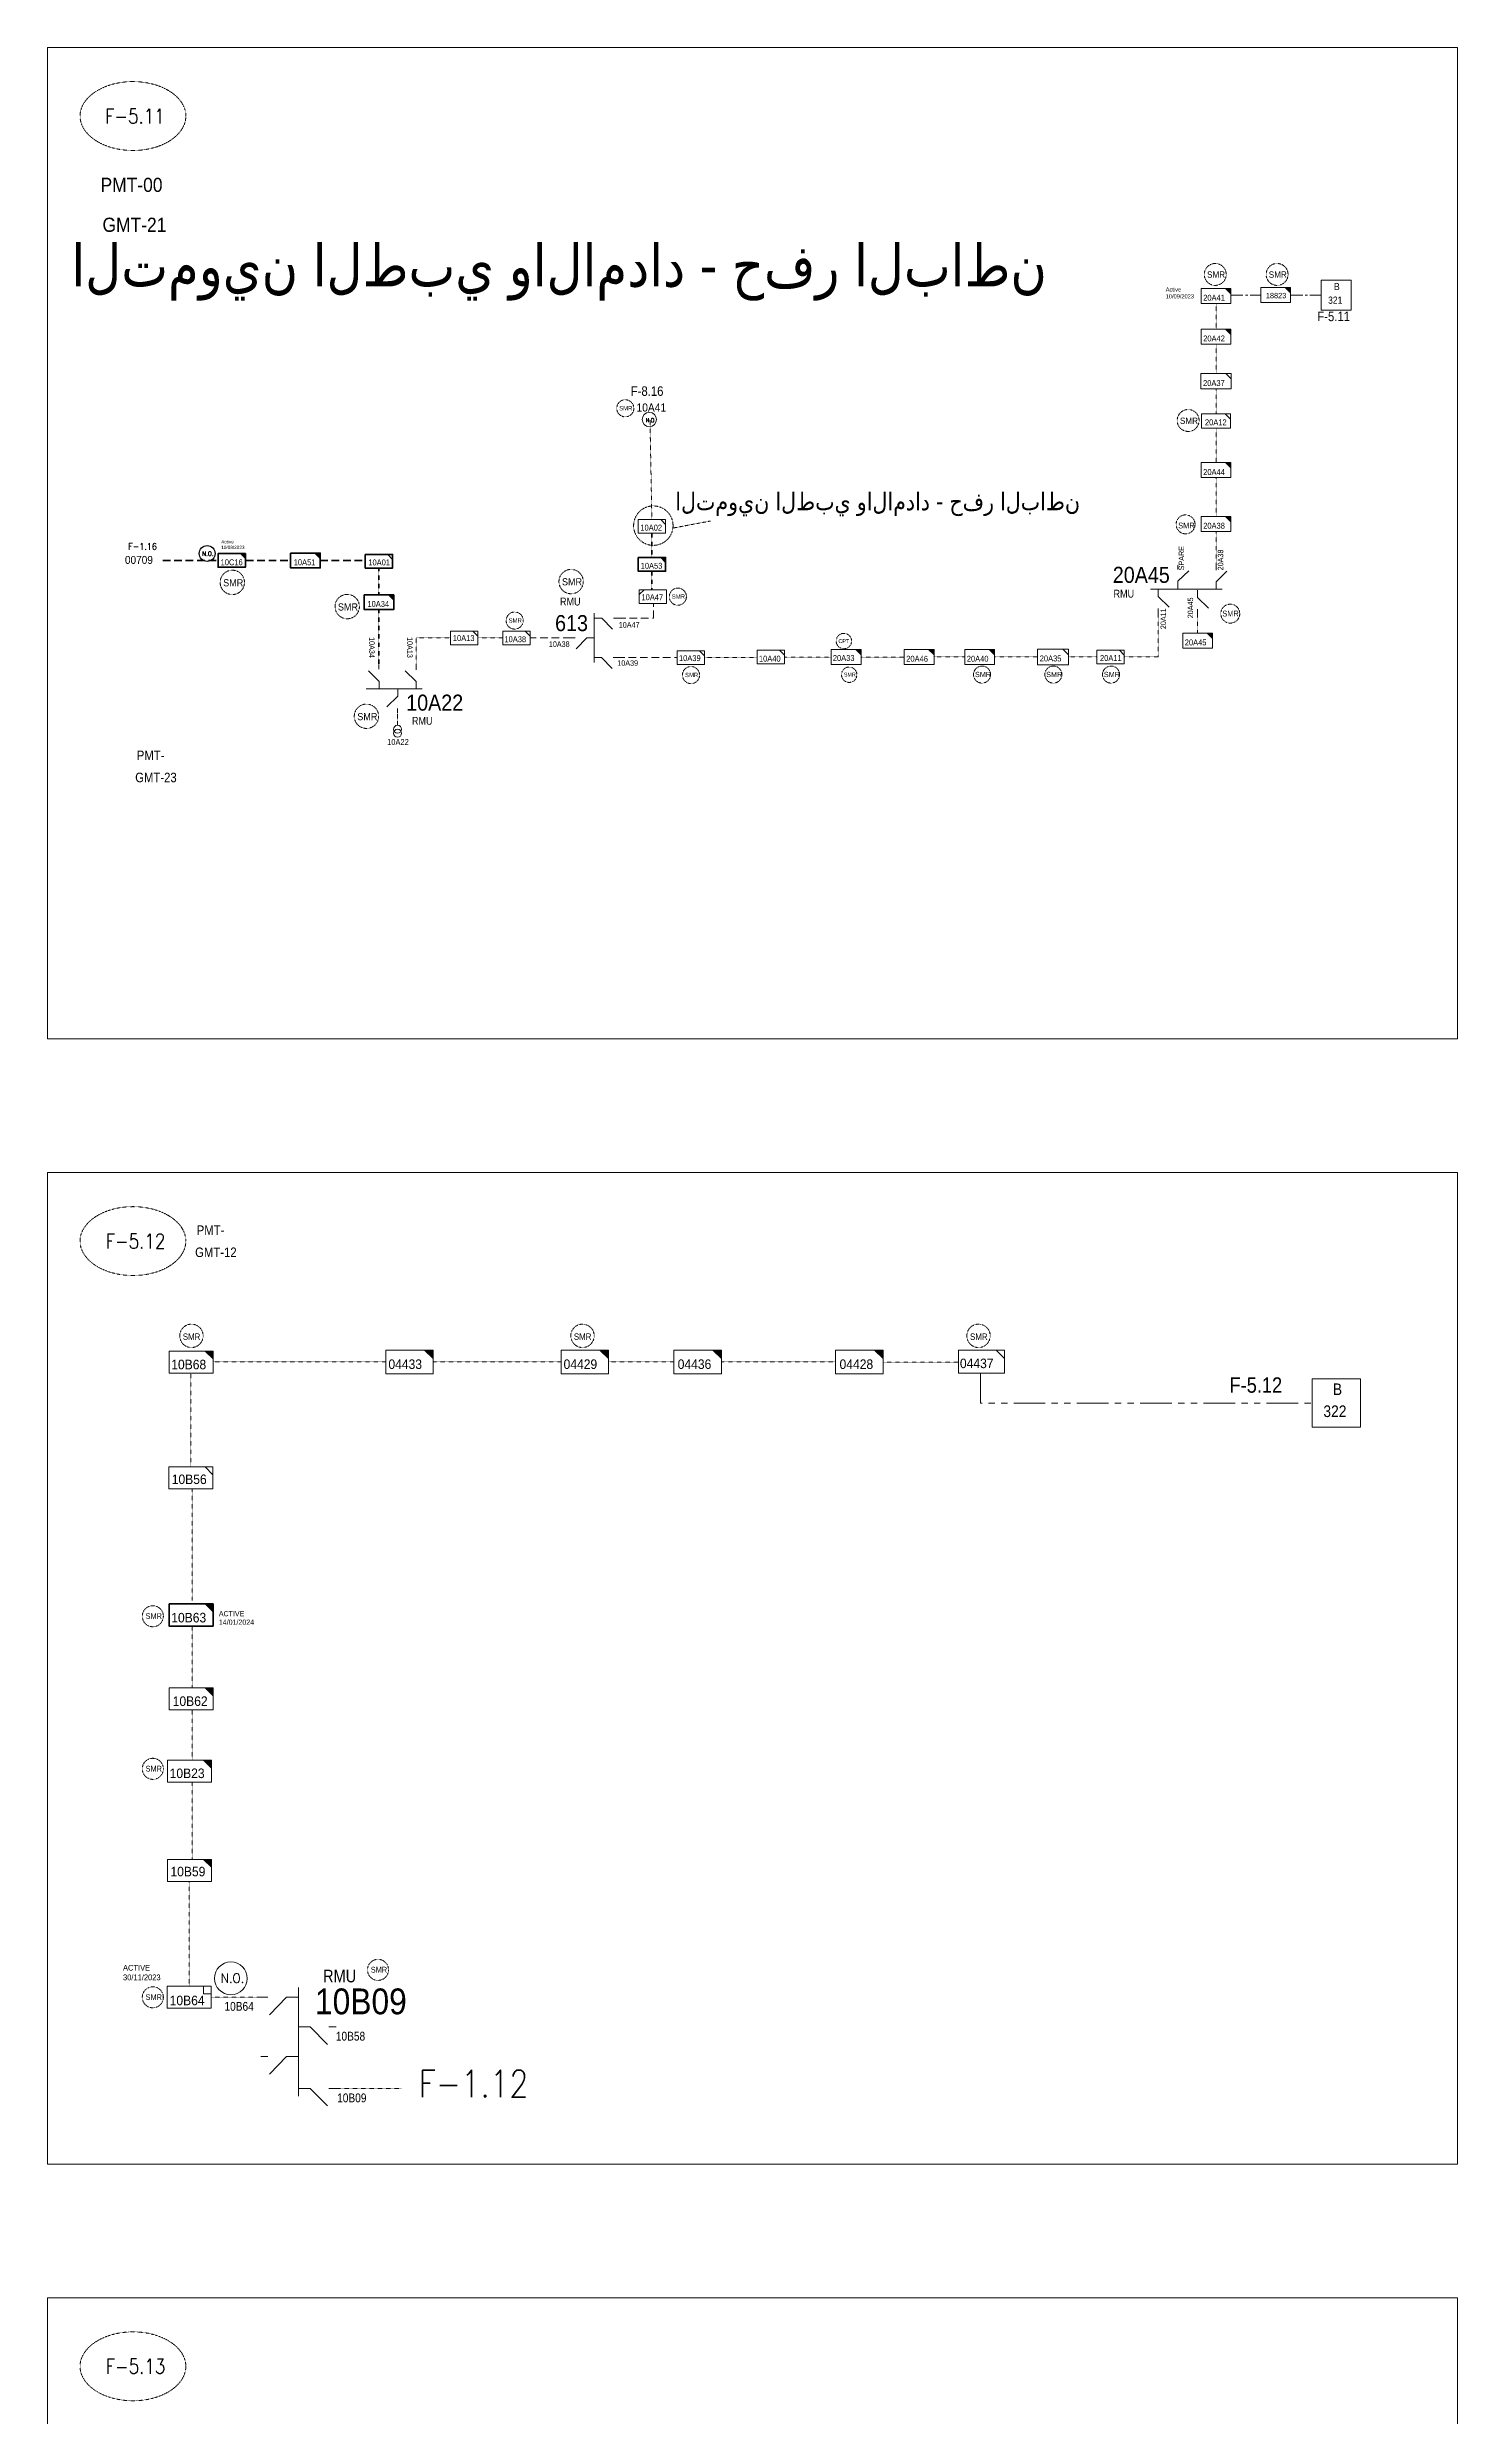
# Model space of a CAD drawing. Header units: metres. Extents: x 65984 to 144644, y -19036 to 23726.
# Drawn here: x 103022 to 103901, y 6714 to 8192 of the extents above; entities that cross this region are included whole.
import ezdxf
from ezdxf.enums import TextEntityAlignment as Align

# ---------------------------------------------------------------- set-up
doc = ezdxf.new("R2010")
doc.units = ezdxf.units.M
doc.header["$MEASUREMENT"] = 0
for name, pattern in [('( Center )', [2, 1.25, -0.25, 0.25, -0.25]), ('( Phantom )', [2.5, 1.25, -0.25, 0.25, -0.25, 0.25, -0.25]), ('DGN Style 3', [0.013877, 0, -0.013877]), ('HIDDEN2', [2381.25, 1587.5, -793.75])]:
    doc.linetypes.add(name, pattern=pattern)
doc.layers.get('0').update_dxf_attribs({"color": 95, "lineweight": 40})
for name, color, linetype, lineweight in [('d_eos', 111, 'Continuous', 40), ('d_eos no', 121, 'Continuous', 40), ('d_switch', 95, 'Continuous', 40), ('d_tf no', 6, 'Continuous', 40), ('d_tf_200', 1, 'Continuous', 40), ('d_ug cable', 95, 'Continuous', 40), ('d_ug main line', 95, 'Continuous', 40), ('FDR  1  05', 172, 'Continuous', 40), ('FDR  1  16', 234, 'Continuous', 40), ('fedr no', 95, 'Continuous', 40), ('GRID STATION 01', 7, 'Continuous', 40), ('Level 37', 7, 'Continuous', 0), ('O H MAIN FEEDER', 4, 'Continuous', 100), ('SW N O', 114, 'Continuous', 30)]:
    doc.layers.add(name, color=color, linetype=linetype, lineweight=lineweight)
doc.styles.add('NASKHF', font='naskhf.shx', dxfattribs={"height": 8})
doc.styles.add('Style-Arial', font='arial.ttf')
doc.styles.add('Style-ENGINEERING', font='ENGINEERING.shx')
doc.styles.add('Style-msdefault', font='msdefault.shx')
doc.styles.add('Style-STANDARD', font='STANDARD.shx')

# ---------------------------------------------------------------- blocks, each defined once
blk = doc.blocks.new('TF_8')
at = {"color": 0, "linetype": 'ByBlock', "lineweight": -2}
blk.add_line((6.3, 4.95), (9.9, 1.35), dxfattribs=at)
blk.add_3dface([(-10.1, 4.95), (9.9, 4.95), (9.9, -5.05), (-10.1, -5.05)], dxfattribs=at)
blk = doc.blocks.new('TFU_99')
at = {"layer": 'd_tf_200', "color": 2, "linetype": 'Continuous', "lineweight": 13}
blk.add_line((0, 10), (0, 0), dxfattribs=at)
at = {"layer": 'd_tf_200', "color": 2, "linetype": 'Continuous', "lineweight": 13, "extrusion": (0, 0, -1)}
for centre in [(0, 30), (0, 20)]:
    blk.add_circle(centre, 10, dxfattribs=at)
blk = doc.blocks.new('exist.us-1000kva')
at = {"color": 0, "linetype": 'ByBlock', "lineweight": -2, "flags": 128}
blk.add_lwpolyline([(40, 12.9), (32.8, 20), (40, 20)], close=True, dxfattribs=at)
at = {"color": 0, "linetype": 'ByBlock', "lineweight": -2, "extrusion": (0, 0, -1)}
blk.add_solid([(-40, 12.9), (-32.8, 20), (-40, 20)], dxfattribs=at)
at = {"color": 0, "linetype": 'ByBlock', "lineweight": -2, "xscale": 2, "yscale": 2}
blk.add_blockref('TF_8', (20.2, 10.1), dxfattribs=at)
blk = doc.blocks.new('TF3')
at = {"color": 0, "linetype": 'ByBlock', "lineweight": -2}
for p, q in [((11.3, 9), (18.3, 9)), ((18.3, 9), (18.3, 2))]:
    blk.add_line(p, q, dxfattribs=at)
at = {"color": 0, "linetype": 'ByBlock', "lineweight": -2, "flags": 128}
blk.add_lwpolyline([(18.3, 2), (11.3, 2), (11.3, 9)], dxfattribs=at)
at = {"color": 0, "linetype": 'ByBlock', "lineweight": -2}
blk.add_3dface([(-21.7, 9), (18.3, 9), (18.3, -11), (-21.7, -11)], dxfattribs=at)
blk = doc.blocks.new('*U892')
at = {"layer": 'SW N O', "color": 3}
blk.add_circle((0, 0), 16.8, dxfattribs=at)
at = {"layer": 'SW N O', "color": 3, "style": 'Style-STANDARD'}
blk.add_text('N.O.', height=9.6, dxfattribs=at).set_placement((1.7, -0.2), align=Align.MIDDLE_CENTER)
blk = doc.blocks.new('*U3601')
at = {"layer": 'SW N O', "color": 3, "lineweight": 13, "ltscale": 0.426762}
blk.add_circle((0, 0), 16.8, dxfattribs=at)
at = {"layer": 'SW N O', "color": 3, "lineweight": 13, "insert": (1.7, -1.8), "char_height": 9.6, "attachment_point": 5, "line_spacing_factor": 0.6, "style": 'Style-STANDARD'}
blk.add_mtext('N.O', dxfattribs=at)
blk = doc.blocks.new('*U3949')
at = {"layer": 'SW N O', "color": 3, "lineweight": 13, "ltscale": 0.426762, "extrusion": (0, 0, -1)}
blk.add_circle((0, 0), 16.8, dxfattribs=at)
at = {"layer": 'SW N O', "color": 3, "lineweight": 13, "extrusion": (0, 0, -1), "style": 'Style-STANDARD'}
blk.add_text('N.O.', height=9.6, rotation=180, dxfattribs=at).set_placement((-1.7, -0.2), align=Align.MIDDLE_CENTER)

msp = doc.modelspace()

# ---------------------------------------------------------------- linework, layer by layer
at = {"layer": 'd_eos', "color": 2, "linetype": 'Continuous', "lineweight": 13, "ltscale": 0.625574}
for p, q in [((103726.9, 7865.9), (103726.9, 7868.6)), ((103726.9, 7858.6), (103733.7, 7865.2)), ((103750.7, 7865.5), (103750.7, 7868.3)), ((103750.7, 7858.2), (103757.5, 7864.9)), ((103709.8, 7853.7), (103754.5, 7853.7)), ((103714.5, 7853.6), (103714.5, 7849)), ((103714.5, 7849), (103721.4, 7842.4)), ((103726.9, 7854), (103726.9, 7858.6)), ((103739.2, 7853), (103739.2, 7848.4)), ((103739.2, 7848.4), (103746.1, 7841.8)), ((103750.7, 7853.7), (103750.7, 7858.2)), ((103362.6, 7838.6), (103362.6, 7808)), ((103363, 7835.6), (103367.5, 7835.6)), ((103367.5, 7835.6), (103374.2, 7828.7)), ((103374.8, 7835.6), (103377.6, 7835.6)), ((103714.5, 7841.7), (103714.5, 7839)), ((103739.2, 7841.1), (103739.2, 7838.4)), ((103350.8, 7823.3), (103348, 7823.3)), ((103358.1, 7823.3), (103351.4, 7816.4)), ((103362.6, 7823.3), (103358.1, 7823.3)), ((103362.7, 7811), (103367.2, 7811)), ((103367.2, 7811), (103373.9, 7804.1)), ((103374.5, 7811), (103377.3, 7811)), ((103220.5, 7791.6), (103255.4, 7791.6)), ((103228.6, 7796.1), (103221.8, 7802.8)), ((103228.6, 7791.6), (103228.6, 7796.1)), ((103240.1, 7791.6), (103240.1, 7787)), ((103251.6, 7796.1), (103244.8, 7802.8)), ((103251.6, 7791.6), (103251.6, 7796.1)), ((103240.1, 7787), (103233.3, 7780.3)), ((103240, 7779.3), (103240, 7776.5))]:
    msp.add_line(p, q, dxfattribs=at)
at = {"layer": 'd_eos', "color": 7, "linetype": 'Continuous', "lineweight": 13, "ltscale": 0.625574}
for p, q in [((103228.4, 7803.8), (103228.4, 7806.6)), ((103251.6, 7803.4), (103251.6, 7806.2))]:
    msp.add_line(p, q, dxfattribs=at)
at = {"layer": 'd_eos', "color": 2, "linetype": 'Continuous', "lineweight": 13, "ltscale": 1.007494}
for p, q in [((103178.1, 6913.7), (103178.1, 6981.4)), ((103159, 6975.4), (103154.6, 6975.4)), ((103170.8, 6975.4), (103160, 6964.3)), ((103178.1, 6975.4), (103170.8, 6975.4)), ((103178.1, 6956.9), (103185.4, 6956.9)), ((103185.4, 6956.9), (103196.2, 6945.8)), ((103197.2, 6956.9), (103201.6, 6956.9)), ((103159, 6938.3), (103154.6, 6938.3)), ((103170.8, 6938.3), (103160, 6927.3)), ((103178.1, 6938.3), (103170.8, 6938.3)), ((103178.1, 6918.5), (103185.4, 6918.5)), ((103185.4, 6918.5), (103196.2, 6907.5)), ((103197.2, 6918.5), (103201.6, 6918.5))]:
    msp.add_line(p, q, dxfattribs=at)
at = {"layer": 'd_ug cable', "color": 241, "linetype": 'DGN Style 3', "lineweight": 13}
for p, q in [((103750.7, 8031.9), (103750.7, 8015.8)), ((103750.7, 8006.5), (103750.7, 7988.2)), ((103750.7, 7963.1), (103750.7, 7978.7)), ((103750.7, 7932.6), (103750.7, 7954)), ((103750.7, 7899), (103750.7, 7923.3)), ((103750.7, 7868.3), (103750.7, 7889.7)), ((103290.1, 7823.3), (103305.6, 7823.3)), ((103481.5, 7811.3), (103510.6, 7811.3)), ((103529.3, 7811.3), (103556.1, 7811.3)), ((103658.6, 7811.4), (103676.4, 7811.4))]:
    msp.add_line(p, q, dxfattribs=at)
at = {"layer": 'd_ug cable', "color": 6, "linetype": 'DGN Style 3', "lineweight": 13}
msp.add_line((103411.9, 7891.8), (103435.3, 7896.2), dxfattribs=at)
at = {"layer": 'd_ug cable', "color": 241, "linetype": 'DGN Style 3', "lineweight": 100}
msp.add_line((103228.4, 7850.2), (103228.4, 7866.8), dxfattribs=at)
at = {"layer": 'd_ug cable', "color": 241, "linetype": 'HIDDEN2', "lineweight": 13, "ltscale": 0.003}
msp.add_line((103377, 7811), (103414.4, 7811), dxfattribs=at)
at = {"layer": 'd_ug cable', "color": 2, "linetype": 'DGN Style 3', "lineweight": 13}
msp.add_line((103240, 7771.1), (103240, 7776.5), dxfattribs=at)
at = {"layer": 'd_ug cable', "color": 112, "linetype": 'DGN Style 3', "lineweight": 13}
for p, q in [((103124.9, 7371.6), (103232.6, 7371.6)), ((103262.3, 7371.6), (103342, 7371.6))]:
    msp.add_line(p, q, dxfattribs=at)
at = {"layer": 'd_ug cable', "color": 241, "linetype": 'DGN Style 3', "lineweight": 13, "flags": 128}
for points in [[(103398.7, 7897.1), (103397.5, 7959.5)], [(103714.5, 7839), (103714.5, 7811.4), (103693.5, 7811.4)], [(103739.2, 7838.4), (103739.2, 7826.3)], [(103251.6, 7806.1), (103251.6, 7823.3), (103273, 7823.3)], [(103464.4, 7811), (103431.6, 7811)], [(103593.9, 7811.4), (103574.4, 7811.4)], [(103612.5, 7811.4), (103639.7, 7811.4)]]:
    msp.add_lwpolyline(points, dxfattribs=at)
at = {"layer": 'd_ug cable', "color": 241, "linetype": 'DGN Style 3', "lineweight": 100, "flags": 128}
for points in [[(103398.7, 7873.4), (103398.7, 7888.6)], [(103398.7, 7853.3), (103398.7, 7864.9)], [(103228.4, 7840.9), (103228.4, 7806.6)]]:
    msp.add_lwpolyline(points, dxfattribs=at)
at = {"layer": 'd_ug cable', "color": 241, "linetype": 'HIDDEN2', "lineweight": 158, "ltscale": 0.003}
for points in [[(103093.5, 7871.6), (103128, 7871.6)], [(103145.3, 7871.6), (103173.3, 7871.6)], [(103191.7, 7871.6), (103218.3, 7871.6)]]:
    msp.add_lwpolyline(points, dxfattribs=at)
at = {"layer": 'd_ug cable', "color": 241, "linetype": 'HIDDEN2', "lineweight": 13, "ltscale": 0.003}
for points in [[(103377.6, 7835.6), (103399.8, 7835.6), (103399.8, 7844.8)], [(103348, 7823.3), (103322.7, 7823.3)]]:
    msp.add_lwpolyline(points, dxfattribs=at)
at = {"layer": 'd_ug cable', "color": 112, "linetype": 'DGN Style 3', "lineweight": 13, "flags": 128}
for points in [[(103111.1, 7364.7), (103111.1, 7306.2)], [(103371.6, 7371.6), (103412.4, 7371.6)], [(103442, 7371.6), (103513.3, 7371.6)], [(103543, 7371.4), (103590, 7371.4)], [(103111.9, 7222.9), (103111.9, 7292.5)], [(103111.9, 7168.2), (103111.9, 7206.9)], [(103111.9, 7123), (103111.9, 7154.6)], [(103111.9, 7061.3), (103111.9, 7109.4)], [(103110, 6982.2), (103110, 7047.6)], [(103154.6, 6975.4), (103123.8, 6975.4)]]:
    msp.add_lwpolyline(points, dxfattribs=at)
at = {"layer": 'd_ug cable', "color": 17, "linetype": 'DGN Style 3', "lineweight": 13, "flags": 128}
msp.add_lwpolyline([(103201.6, 6918.5), (103242.5, 6918.5)], dxfattribs=at)
at = {"layer": 'd_ug cable', "color": 2, "linetype": 'DGN Style 3', "lineweight": 13}
for centre, radius in [((103750.2, 8050), 6.84), ((103788.8, 8050), 6.84), ((103382.1, 7966.5), 5.34), ((103733.3, 7958.9), 6.84), ((103731.7, 7894.1), 5.91), ((103136.9, 7857.9), 7.6), ((103348.3, 7858.4), 7.6), ((103208.6, 7842.8), 7.6), ((103414.9, 7849), 5.34), ((103313.1, 7834.1), 5.34), ((103759.6, 7838.4), 5.91), ((103518.5, 7821.3), 4.8), ((103423.1, 7800.1), 5.34), ((103521.8, 7800.3), 4.8), ((103604.7, 7800.4), 5.32), ((103649.2, 7800.4), 5.32), ((103685.2, 7800.4), 5.32), ((103220.6, 7774.4), 7.6)]:
    msp.add_circle(centre, radius, dxfattribs=at)
at = {"layer": 'd_ug cable', "color": 6, "linetype": 'DGN Style 3', "lineweight": 13}
msp.add_circle((103399.6, 7893.3), 12.3, dxfattribs=at)
at = {"layer": 'd_ug cable', "color": 1, "linetype": 'DGN Style 3', "lineweight": 13}
for centre, radius in [((103111.4, 7387.9), 7.3), ((103355.4, 7387.9), 7.3), ((103602.5, 7387.9), 7.3), ((103087.3, 7213), 6.57), ((103087.3, 7117.8), 6.57), ((103227.8, 6992.4), 6.57), ((103087.3, 6975.3), 6.57)]:
    msp.add_circle(centre, radius, dxfattribs=at)
at = {"layer": 'd_ug main line', "color": 112, "linetype": '( Phantom )', "lineweight": 13, "ltscale": 15.782998, "flags": 128}
msp.add_lwpolyline([(103603.8, 7364.8), (103603.8, 7346), (103810.7, 7346)], dxfattribs=at)
at = {"layer": 'FDR  1  16', "color": 241, "linetype": '( Center )', "lineweight": 13, "ltscale": 6}
for p, q in [((103760, 8037.1), (103778.7, 8037.1)), ((103797.3, 8037.1), (103816.3, 8037.1))]:
    msp.add_line(p, q, dxfattribs=at)
at = {"layer": 'fedr no', "color": 82, "linetype": 'DGN Style 3', "lineweight": 13, "true_color": 0x1dc70e}
for centre in [(103074.9, 8148.8), (103074.9, 7447), (103074.9, 6745.1)]:
    msp.add_ellipse(centre, major_axis=(33, 0), ratio=0.651175, dxfattribs=at)
at = {"layer": 'GRID STATION 01', "color": 241, "lineweight": 13, "ltscale": 0.379284, "flags": 128}
msp.add_lwpolyline([(103835, 8027.7), (103835, 8046.5), (103816.3, 8046.5), (103816.3, 8027.7)], close=True, dxfattribs=at)
at = {"layer": 'GRID STATION 01', "color": 112, "lineweight": 13, "ltscale": 0.379284, "flags": 128}
msp.add_lwpolyline([(103840.9, 7330.9), (103840.9, 7361.1), (103810.7, 7361.1), (103810.7, 7330.9)], close=True, dxfattribs=at)
at = {"layer": 'O H MAIN FEEDER', "color": 140, "linetype": 'Continuous', "lineweight": 13, "flags": 128}
for points in [[(103021.5, 8191.6), (103901.4, 8191.6), (103901.4, 7573.1), (103021.5, 7573.1)], [(103021.5, 7489.8), (103901.4, 7489.8), (103901.4, 6871.3), (103021.5, 6871.3)], [(103021.5, 6787.9), (103901.4, 6787.9), (103901.4, 6169.4), (103021.5, 6169.4)]]:
    msp.add_lwpolyline(points, close=True, dxfattribs=at)

# ---------------------------------------------------------------- block references
at = {"layer": 'd_tf no', "color": 121, "linetype": 'Continuous', "lineweight": 40, "xscale": 0.6873048980730748, "yscale": 0.6873048980730748, "zscale": 0.6873048980730748, "rotation": 359.9999999999999}
msp.add_blockref('exist.us-1000kva', (103097.4, 7206.9), dxfattribs=at)
at = {"layer": 'd_tf_200', "color": 2, "linetype": 'Continuous', "lineweight": 13, "extrusion": (0, 0, -1), "xscale": 0.25, "yscale": 0.25, "zscale": 0.25, "rotation": 180}
msp.add_blockref('TFU_99', (-103240, 7771.3), dxfattribs=at)
at = {"layer": 'FDR  1  05', "color": 2, "linetype": 'Continuous', "lineweight": 13}
for name, p, xscale, yscale, zscale, rotation in [('exist.us-1000kva', (103741.4, 8031.9), 0.4656614808427965, 0.4656614808427965, 0.4267622666565712, 359.9999999999999), ('exist.us-1000kva', (103778.7, 8032.5), 0.4629014919306804, 0.4629014919306804, 0.3840860399909141, 359.9999999999999), ('TF_8', (103750.8, 7958.6), 0.9038214102303195, 0.9038214102303195, 0.4267622666565712, 359.9999999999999), ('exist.us-1000kva', (103741.4, 7889.7), 0.4656614808427965, 0.4656614808427965, 0.4267622666565712, 359.9999999999999), ('TF_8', (103399.2, 7849.1), 0.8535245333131425, -0.8535245333131425, 0.4267622666565712, 179.9999999999999), ('TF_8', (103314.3, 7823.3), 0.8535245333131425, 0.8535245333131425, 0.4267622666565712, 359.9999999999999), ('exist.us-1000kva', (103729.9, 7816.9), 0.4656614808427965, 0.4656614808427965, 0.4267622666565712, 359.9999999999999), ('TF_8', (103423.1, 7811), 0.8535245333131425, 0.8535245333131425, 0.4267622666565712, 359.9999999999999), ('exist.us-1000kva', (103510.6, 7806.7), 0.4656614808427965, 0.4656614808427965, 0.4267622666565712, 359.9999999999999), ('exist.us-1000kva', (103593.9, 7806.7), 0.4656614808427965, 0.4656614808427965, 0.4267622666565712, 359.9999999999999), ('TF_8', (103649.1, 7811.4), 0.9602043413536009, 0.9602043413536009, 0.4267622666565712, 359.9999999999999), ('TF_8', (103685, 7811.4), 0.8535245333131425, 0.8535245333131425, 0.4267622666565712, 359.9999999999999), ('exist.us-1000kva', (103097.4, 7364.7), 0.6873048980730748, 0.6873048980730748, 0.6873048980730748, 359.9999999999999), ('exist.us-1000kva', (103342, 7364.2), 0.7414248859573035, 0.7414248859573035, 0.6873048980730748, 359.9999999999999), ('TF_8', (103604.5, 7371.8), 1.431891122650276, 1.431891122650276, 0.6873048980730748, 359.9999999999999), ('exist.us-1000kva', (103096.4, 7109.4), 0.6873048980730748, 0.6873048980730748, 0.6873048980730748, 359.9999999999999), ('TF3', (103111.1, 6976.1), 0.6871289480191677, 0.6871289480191677, 0.2094905329326729, 359.9999999999999)]:
    msp.add_blockref(name, p, dxfattribs=dict(at, xscale=xscale, yscale=yscale, zscale=zscale, rotation=rotation))
at = {"layer": 'FDR  1  05', "color": 241, "linetype": 'Continuous', "lineweight": 13, "zscale": 0.4267622666565712, "rotation": 359.9999999999999}
for name, p, xscale, yscale in [('exist.us-1000kva', (103741.4, 8006.5), 0.4656614808427965, 0.4656614808427965), ('TF_8', (103750.8, 7983.5), 0.944981180997207, 0.944981180997207), ('exist.us-1000kva', (103741.4, 7923.3), 0.4656614808427965, 0.4656614808427965), ('TF_8', (103398.8, 7892.9), 0.8535245333131425, 0.8535245333131425), ('TF_8', (103281.6, 7823.3), 0.8535245333131425, 0.8535245333131425), ('TF_8', (103473, 7811.4), 0.8535245333131425, 0.8535245333131425), ('exist.us-1000kva', (103556.1, 7806.7), 0.4656614808427965, 0.4656614808427965)]:
    msp.add_blockref(name, p, dxfattribs=dict(at, xscale=xscale, yscale=yscale))
at = {"layer": 'FDR  1  05', "color": 2, "linetype": 'Continuous', "lineweight": 40, "zscale": 0.4267622666565712, "rotation": 359.9999999999999}
for p, xscale, yscale in [((103128, 7867.3), 0.4267622666565712, 0.4267622666565712), ((103219.2, 7840.9), 0.461688834489148, 0.461688834489148)]:
    msp.add_blockref('exist.us-1000kva', p, dxfattribs=dict(at, xscale=xscale, yscale=yscale))
at = {"layer": 'FDR  1  05', "color": 241, "linetype": 'Continuous', "lineweight": 40, "zscale": 0.4267622666565712, "rotation": 359.9999999999999}
for name, p, xscale, yscale in [('exist.us-1000kva', (103173.3, 7866.9), 0.461688834489148, 0.461688834489148), ('TF_8', (103228.5, 7871.1), 0.8535245333131425, 0.8535245333131425), ('exist.us-1000kva', (103390.2, 7864.9), 0.4267622666565712, 0.4267622666565712)]:
    msp.add_blockref(name, p, dxfattribs=dict(at, xscale=xscale, yscale=yscale))
at = {"layer": 'FDR  1  05', "color": 112, "linetype": 'Continuous', "lineweight": 13, "zscale": 0.6873048980730748, "rotation": 359.9999999999999}
for name, p, xscale, yscale in [('exist.us-1000kva', (103232.6, 7364.2), 0.7414248859573035, 0.7414248859573035), ('exist.us-1000kva', (103412.4, 7364.2), 0.7414248859573035, 0.7414248859573035), ('exist.us-1000kva', (103513.3, 7364.2), 0.7414248859573035, 0.7414248859573035), ('TF_8', (103111.2, 7299.4), 1.37460979614615, 1.37460979614615), ('exist.us-1000kva', (103097.4, 7154.6), 0.6873048980730748, 0.6873048980730748), ('exist.us-1000kva', (103096.4, 7047.6), 0.6873048980730748, 0.6873048980730748)]:
    msp.add_blockref(name, p, dxfattribs=dict(at, xscale=xscale, yscale=yscale))
at = {"layer": 'SW N O', "color": 3, "lineweight": 13, "xscale": 0.265562517187993, "yscale": 0.265562517187993, "zscale": 0.265562517187993}
msp.add_blockref('*U3601', (103397.1, 7959.5), dxfattribs=at)
at = {"layer": 'SW N O', "color": 3, "xscale": 0.2950694635422144, "yscale": 0.2950694635422144, "zscale": 0.2950694635422144}
msp.add_blockref('*U892', (103121.2, 7875.9), dxfattribs=at)
at = {"layer": 'SW N O', "color": 3, "lineweight": 13, "extrusion": (0, 0, -1), "xscale": 0.6082742661967203, "yscale": 0.6082742661967203, "zscale": 0.6082742661967203, "rotation": 179.9999999999999}
msp.add_blockref('*U3949', (-103136, 6987.1), dxfattribs=at)

# ---------------------------------------------------------------- texts
at = {"layer": 'd_eos no', "color": 7, "linetype": 'Continuous', "lineweight": 13, "style": 'Style-Arial', "width": 0.88}
for s, p in [('PMT-00', (103054.7, 8110.3)), ('GMT-21', (103055.9, 8085.4))]:
    msp.add_text(s, height=8.84, dxfattribs=at).set_placement(p, align=Align.TOP_LEFT)
at = {"layer": 'd_eos no', "color": 2, "linetype": 'Continuous', "lineweight": 13, "style": 'Style-Arial', "width": 0.88}
for s, height, p in [('التموين الطبي والامداد - حفر الباطن', 26.71, (103036.5, 8069.2)), ('التموين الطبي والامداد - حفر الباطن', 11.083, (103413.3, 7914)), ('20A45', 10, (103686.3, 7867.6)), ('613', 10, (103338.3, 7837.5)), ('10A22', 10, (103245.4, 7787.9)), ('10B09', 16.11, (103188.5, 6980.8))]:
    msp.add_text(s, height=height, dxfattribs=at).set_placement(p, align=Align.TOP_LEFT)
at = {"layer": 'd_switch', "color": 36, "linetype": 'Continuous', "lineweight": 13, "style": 'Style-ENGINEERING', "width": 0.857143}
for s, p in [('SPARE', (103730.8, 7865.4)), ('20A38', (103755.2, 7865.4))]:
    msp.add_text(s, height=3.43, rotation=90.0004, dxfattribs=at).set_placement(p)
for s, rotation, p in [('20A45', 90, (103736.4, 7848.5)), ('20A11', 89.9996, (103719.5, 7841.7))]:
    msp.add_text(s, height=3.43, rotation=rotation, dxfattribs=at).set_placement(p, align=Align.RIGHT)
at = {"layer": 'd_switch', "color": 241, "linetype": 'Continuous', "lineweight": 13, "style": 'Style-ENGINEERING', "width": 0.857143}
msp.add_text('10A47', height=3.43, rotation=359.9996, dxfattribs=at).set_placement((103391, 7833.1), align=Align.TOP_RIGHT)
at = {"layer": 'd_switch', "color": 112, "linetype": 'Continuous', "lineweight": 13, "style": 'Style-ENGINEERING', "width": 0.857143}
for s, p in [('10A34', (103225.7, 7823.8)), ('10A13', (103249.4, 7823.8))]:
    msp.add_text(s, height=3.43, rotation=270, dxfattribs=at).set_placement(p, align=Align.TOP_LEFT)
at = {"layer": 'd_switch', "color": 241, "linetype": 'Continuous', "lineweight": 13, "style": 'Style-ENGINEERING', "width": 0.857143}
for s, p in [('10A38', (103334.4, 7821.1)), ('10A39', (103377.1, 7809.3))]:
    msp.add_text(s, height=3.43, rotation=0.0004, dxfattribs=at).set_placement(p, align=Align.TOP_LEFT)
at = {"layer": 'd_switch', "color": 112, "linetype": 'Continuous', "lineweight": 13, "style": 'Style-ENGINEERING', "width": 0.857143}
msp.add_text('10B64', height=5.52, dxfattribs=at).set_placement((103132, 6972.4), align=Align.TOP_LEFT)
at = {"layer": 'd_switch', "color": 17, "linetype": 'Continuous', "lineweight": 13, "style": 'Style-ENGINEERING', "width": 0.857143}
msp.add_text('10B58', height=5.52, dxfattribs=at).set_placement((103201.5, 6953.8), align=Align.TOP_LEFT)
at = {"layer": 'd_switch', "color": 2, "linetype": 'Continuous', "lineweight": 13, "style": 'Style-ENGINEERING', "width": 0.857143}
msp.add_text('10B09', height=5.52, dxfattribs=at).set_placement((103202.3, 6915.3), align=Align.TOP_LEFT)
at = {"layer": 'd_tf no', "color": 1, "linetype": 'Continuous', "lineweight": 13, "style": 'Style-msdefault', "width": 0.947368}
for height, p in [(4, (103745.1, 8051.9)), (4, (103783.6, 8051.9)), (4, (103728.2, 7960.7)), (4.45, (103131.2, 7859.9)), (4.45, (103342.6, 7860.5)), (4.45, (103202.8, 7844.8)), (4.45, (103214.9, 7776.4))]:
    msp.add_text('SMR', height=height, dxfattribs=at).set_placement(p, align=Align.TOP_LEFT)
at = {"layer": 'd_tf no', "color": 2, "linetype": 'Continuous', "lineweight": 13, "style": 'Style-msdefault', "width": 0.945946}
for s, height, p in [('20A41', 3.7, (103742.7, 8037.3)), ('18823', 3.33, (103781.8, 8038.5)), ('10A41', 5.05, (103389.1, 7969.5)), ('20A12', 3.7, (103743.8, 7959.6)), ('20A38', 3.7, (103742.7, 7895.1)), ('10A47', 3.7, (103392.2, 7850.5)), ('10A38', 3.7, (103306.7, 7824.3)), ('20A45', 3.7, (103731.2, 7822.3)), ('10A39', 3.7, (103415.6, 7812.5)), ('20A33', 3.7, (103511.6, 7812.6)), ('20A40', 3.7, (103595.2, 7812.1)), ('20A35', 3.7, (103640.7, 7812.3)), ('20A11', 3.7, (103678.3, 7812.6)), ('10B68', 5.96, (103098.8, 7373)), ('04429', 5.96, (103343.6, 7373.2)), ('04437', 5.96, (103590.9, 7373.7)), ('10B23', 5.96, (103097.8, 7118))]:
    msp.add_text(s, height=height, dxfattribs=at).set_placement(p, align=Align.TOP_LEFT)
at = {"layer": 'd_tf no', "color": 241, "linetype": 'Continuous', "lineweight": 13, "style": 'Style-msdefault', "width": 0.945946}
for s, p in [('20A42', (103742.7, 8011.9)), ('20A37', (103742.6, 7984.1)), ('20A44', (103742.7, 7928.6)), ('10A02', (103391.5, 7893.9)), ('10A13', (103274.5, 7825)), ('10A40', (103465.5, 7812.2)), ('20A46', (103557.4, 7812.1))]:
    msp.add_text(s, height=3.7, dxfattribs=at).set_placement(p, align=Align.TOP_LEFT)
at = {"layer": 'd_tf no', "color": 1, "linetype": 'Continuous', "lineweight": 40, "style": 'Style-msdefault', "width": 0.945946}
for s, height, p in [('SMR', 2.7, (103378.3, 7967.9)), ('SMR', 3.66, (103727.1, 7895.2)), ('SMR', 2.7, (103411.1, 7850.4)), ('SMR', 2.7, (103309.3, 7835.5)), ('SMR', 3.66, (103754.6, 7840.3)), ('CPT', 2.43, (103515.1, 7822.5)), ('SMR', 2.7, (103419.4, 7801.5)), ('SMR', 2.43, (103518.5, 7801.6)), ('SMR', 3.29, (103600.3, 7802.1)), ('SMR', 3.29, (103644.7, 7802.1)), ('SMR', 3.29, (103680.7, 7802.1))]:
    msp.add_text(s, height=height, dxfattribs=at).set_placement(p, align=Align.TOP_LEFT)
at = {"layer": 'd_tf no', "color": 131, "linetype": 'Continuous', "lineweight": 40, "style": 'Style-msdefault', "width": 0.945946}
msp.add_text('00709', height=4.96, dxfattribs=at).set_placement((103069.9, 7874.4), align=Align.TOP_LEFT)
at = {"layer": 'd_tf no', "color": 2, "linetype": 'Continuous', "lineweight": 40, "style": 'Style-msdefault', "width": 0.945946}
for s, p in [('10C16', (103129.6, 7872.3)), ('10A34', (103221.2, 7846.3))]:
    msp.add_text(s, height=3.7, dxfattribs=at).set_placement(p, align=Align.TOP_LEFT)
at = {"layer": 'd_tf no', "color": 241, "linetype": 'Continuous', "lineweight": 40, "style": 'Style-msdefault', "width": 0.945946}
for s, p in [('10A51', (103175.2, 7872.3)), ('10A53', (103391.7, 7870.1))]:
    msp.add_text(s, height=3.7, dxfattribs=at).set_placement(p, align=Align.TOP_LEFT)
msp.add_text('10A01', height=3.7, dxfattribs=at).set_placement((103235.3, 7872.2), align=Align.TOP_RIGHT)
at = {"layer": 'd_tf no', "color": 2, "linetype": 'Continuous', "lineweight": 13, "style": 'Style-msdefault', "width": 0.945946}
msp.add_text('10A22', height=3.7, dxfattribs=at).set_placement((103233.5, 7756.5))
at = {"layer": 'd_tf no', "color": 112, "linetype": 'Continuous', "lineweight": 13, "style": 'Style-msdefault', "width": 0.945946}
for s, p in [('04433', (103234.3, 7373.2)), ('04436', (103414.8, 7373.2)), ('04428', (103515.8, 7373.2)), ('10B56', (103099.1, 7301.4)), ('10B62', (103099.7, 7163)), ('10B59', (103098.3, 7056.7))]:
    msp.add_text(s, height=5.96, dxfattribs=at).set_placement(p, align=Align.TOP_LEFT)
at = {"layer": 'd_tf no', "color": 121, "linetype": 'Continuous', "lineweight": 40, "style": 'Style-msdefault', "width": 0.945946}
msp.add_text('10B63', height=5.96, dxfattribs=at).set_placement((103098.8, 7215.1), align=Align.TOP_LEFT)
at = {"layer": 'd_tf no', "color": 121, "linetype": 'Continuous', "lineweight": 13, "style": 'Style-msdefault', "width": 0.945946}
msp.add_text('10B64', height=5.96, dxfattribs=at).set_placement((103097.8, 6976.3), align=Align.TOP_LEFT)
at = {"layer": 'd_tf no', "color": 121, "linetype": 'Continuous', "lineweight": 40, "attachment_point": 1, "style": 'NASKHF'}
for insert, char_height in [((103719.3, 8041.9), 2.563), ((103130, 7884.3), 2.109)]:
    msp.add_mtext('\\Fmsdefault;\\H1x;\\W0.945946;Active\\P10/09/2023', dxfattribs=dict(at, insert=insert, char_height=char_height))
at = {"layer": 'd_tf no', "color": 2, "lineweight": 13, "attachment_point": 1, "style": 'NASKHF'}
for insert, char_height in [((103106, 7389.4), 3.995), ((103350, 7389.4), 3.995), ((103597.2, 7389.4), 3.995), ((103082.8, 7214.9), 3.595), ((103082.8, 7119.7), 3.595), ((103223.3, 6994.3), 3.595), ((103082.8, 6977.2), 3.595)]:
    msp.add_mtext('\\Fmsdefault;\\H1x;\\W0.925;SMR\\P', dxfattribs=dict(at, insert=insert, char_height=char_height))
at = {"layer": 'd_tf no', "color": 121, "linetype": 'Continuous', "lineweight": 40, "insert": (103128.5, 7216.2), "char_height": 3.197, "width": 36.932, "attachment_point": 1, "style": 'NASKHF'}
msp.add_mtext('\\Fmsdefault;\\H1x;\\W0.945946;ACTIVE\\P14/01/2024', dxfattribs=at)
at = {"layer": 'd_tf no', "color": 121, "linetype": 'Continuous', "lineweight": 13, "insert": (103068.7, 6995.5), "char_height": 3.589, "attachment_point": 1, "style": 'NASKHF'}
msp.add_mtext('\\Fmsdefault;\\H1x;\\W0.945946;ACTIVE\\P30/11/2023', dxfattribs=at)
at = {"layer": 'fedr no', "color": 6, "linetype": 'Continuous', "lineweight": 13, "style": 'Style-STANDARD', "width": 0.909091}
for s, height, p in [('F-5.11', 9.19, (103076.1, 8148.8)), ('F-5.12', 9.19, (103076.5, 7447)), ('F-1.12', 16.96, (103287.4, 6921.4)), ('F-5.13', 9.19, (103076.5, 6745.1))]:
    msp.add_text(s, height=height, dxfattribs=at).set_placement(p, align=Align.MIDDLE_CENTER)
at = {"layer": 'fedr no', "color": 6, "linetype": 'Continuous', "lineweight": 40, "insert": (103080.9, 7880.3), "char_height": 4.04, "attachment_point": 5, "style": 'Style-STANDARD'}
msp.add_mtext('F-1.16', dxfattribs=at)
at = {"layer": 'GRID STATION 01', "color": 241, "linetype": 'Continuous', "lineweight": 13, "style": 'Style-msdefault', "width": 0.888889}
for s, p in [('B', (103824.3, 8044.7)), ('321', (103820.6, 8036.2))]:
    msp.add_text(s, height=4.5, dxfattribs=at).set_placement(p, align=Align.TOP_LEFT)
at = {"layer": 'GRID STATION 01', "linetype": 'Continuous', "lineweight": 13, "style": 'Style-msdefault', "width": 0.888889}
for s, height, p in [('F-5.11', 5.94, (103813.9, 8026.8)), ('PMT-', 5.94, (103077.3, 7753)), ('GMT-23', 5.94, (103076.3, 7739.2)), ('PMT-', 5.94, (103114.7, 7456.8)), ('GMT-12', 5.94, (103113.7, 7443)), ('F-5.12', 9.57, (103759.1, 7362))]:
    msp.add_text(s, height=height, dxfattribs=at).set_placement(p, align=Align.TOP_LEFT)
at = {"layer": 'GRID STATION 01', "color": 55, "linetype": 'Continuous', "lineweight": 13, "style": 'Style-msdefault', "width": 0.888889}
msp.add_text('F-8.16', height=5.94, dxfattribs=at).set_placement((103385.5, 7980.2), align=Align.TOP_LEFT)
at = {"layer": 'GRID STATION 01', "color": 112, "linetype": 'Continuous', "lineweight": 13, "style": 'Style-msdefault', "width": 0.888889}
for s, p in [('B', (103823.6, 7358.2)), ('322', (103817.7, 7344.5))]:
    msp.add_text(s, height=7.25, dxfattribs=at).set_placement(p, align=Align.TOP_LEFT)
at = {"layer": 'Level 37', "color": 2, "linetype": 'Continuous', "lineweight": 13, "style": 'Style-msdefault', "width": 0.86}
for height, p in [(4.9, (103354.2, 7848.4)), (4.9, (103699.6, 7853.3)), (4.9, (103261.8, 7774)), (7.89, (103214.2, 6992.5))]:
    msp.add_text('RMU', height=height, rotation=0.0004, dxfattribs=at).set_placement(p, align=Align.TOP_RIGHT)

doc.saveas('drawing.dxf')
